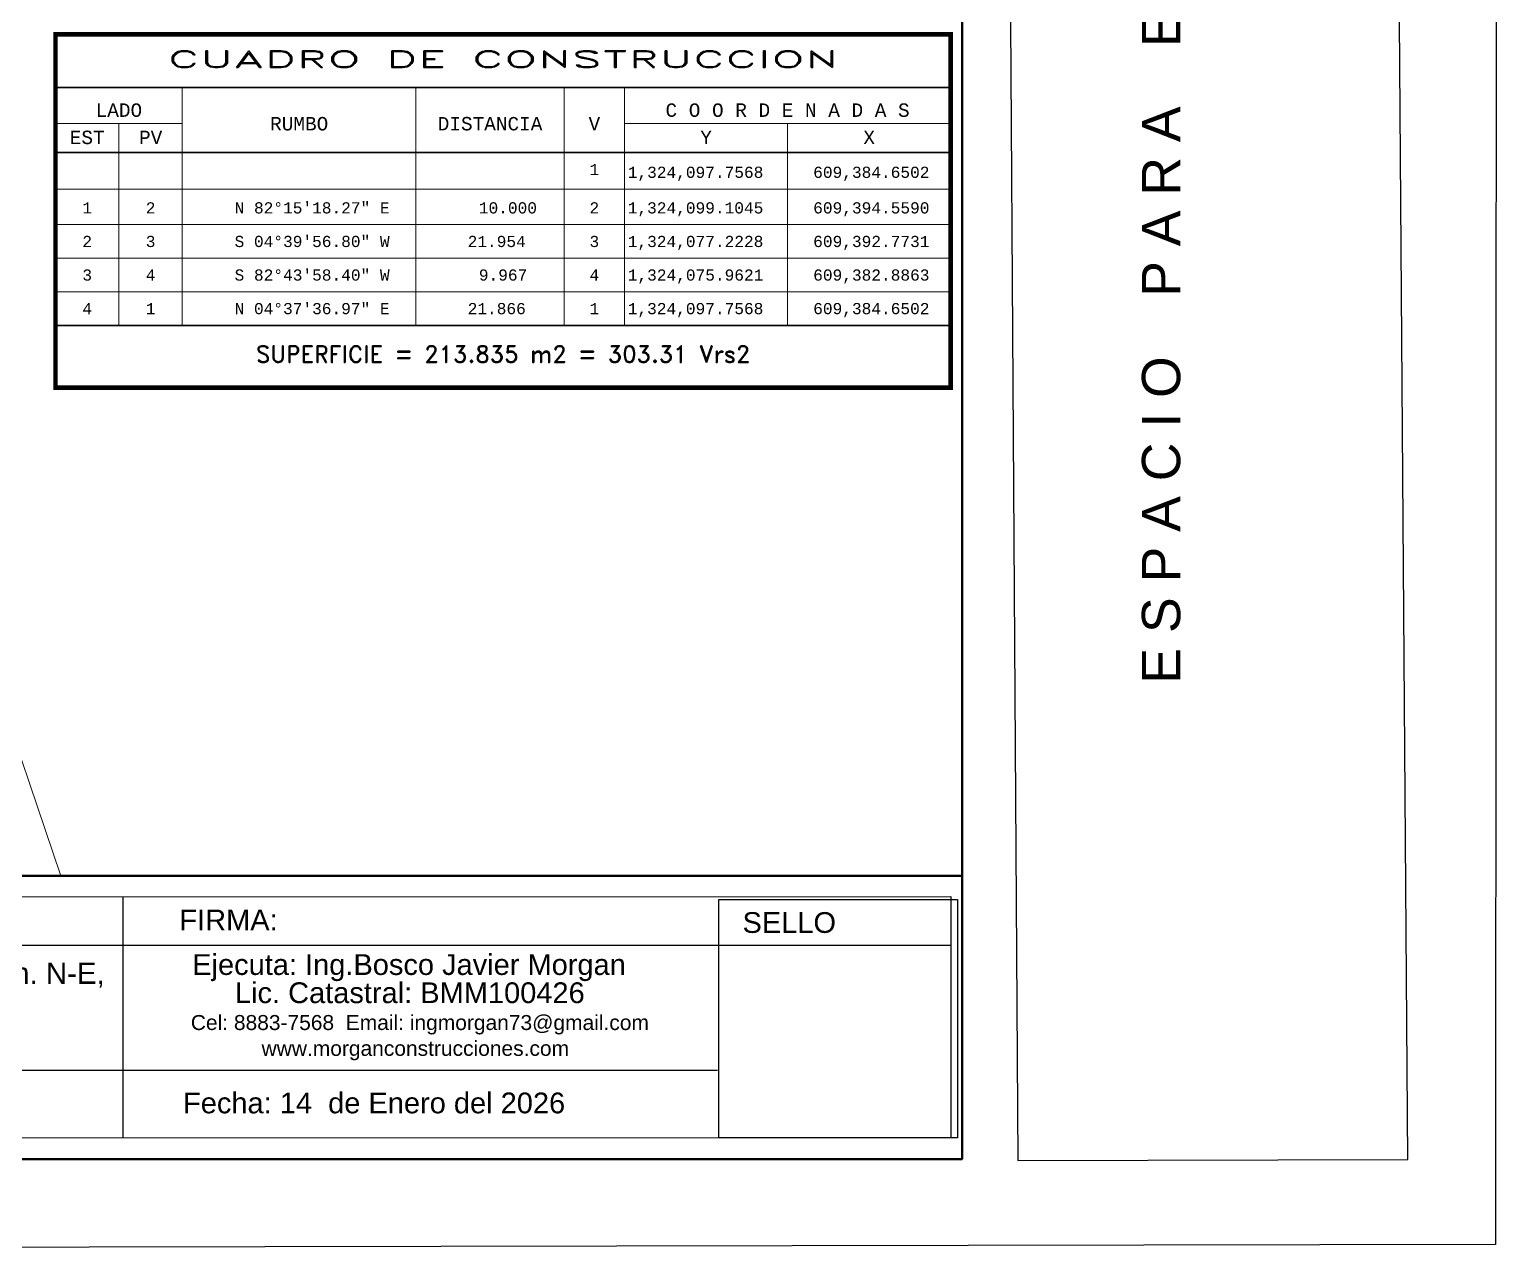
# Paper-space layout 'LAMINA DE TRABAJO' of a CAD drawing. Header units: millimetres. Extents: x 614351 to 615345, y 1320431 to 1320883.
# Drawn here: x 614837.1 to 614990.2, y 1320431.2 to 1320558.7 of the extents above; entities that cross this region are included whole.
import ezdxf
from ezdxf.enums import TextEntityAlignment as Align

# ---------------------------------------------------------------- set-up
doc = ezdxf.new("R2010")
doc.units = ezdxf.units.MM
for name, color, linetype in [('2', 7, 'Continuous'), ('CVL_CUADCON', 1, 'Continuous'), ('CVL_CUADCON_LIN', 8, 'Continuous'), ('CVL_CUADCON_TIT', 1, 'Continuous'), ('CVL_CUADCON_TX', 2, 'Continuous')]:
    doc.layers.add(name, color=color, linetype=linetype)
doc.styles.add('HECTOR LOPEZ', font='arial.ttf')
doc.styles.add('HUECA1', font='HUECA1.shx')
doc.styles.add('MONOTXT4', font='Monotxt4.shx')
doc.styles.add('Style-ENGINEERING', font='ENGINEERING.shx')

psp = doc.layouts.new('LAMINA DE TRABAJO')

# ---------------------------------------------------------------- linework, layer by layer
for p, q in [((614846.832, 1320468.176), (614846.832, 1320443.01)), ((614670.746, 1320463.142), (614841.895, 1320463.142)), ((614841.895, 1320463.142), (614933.245, 1320463.142))]:
    psp.add_line(p, q)
at = {"color": 4}
psp.add_lwpolyline([(614659.974, 1320648.797), (614990.192, 1320649.456), (614990.061, 1320431.906), (614659.842, 1320431.247)], close=True, dxfattribs=at)
at = {"color": 7, "lineweight": 50}
psp.add_lwpolyline([(614668.532, 1320640.692), (614934.41, 1320640.692), (614934.41, 1320440.81), (614668.532, 1320440.81)], close=True, dxfattribs=at)
at = {"color": 7}
psp.add_lwpolyline([(614940.239, 1320440.662), (614980.93, 1320440.75), (614979.447, 1320640.567), (614938.947, 1320640.567), (614940.239, 1320440.662)], dxfattribs=at)
at = {"lineweight": 50}
psp.add_lwpolyline([(614934.41, 1320440.81), (614668.532, 1320440.81), (614668.532, 1320470.375), (614934.41, 1320470.375)], close=True, dxfattribs=at)
psp.add_lwpolyline([(614933.245, 1320443.026), (614670.746, 1320442.986), (614670.746, 1320468.151), (614933.245, 1320468.192)], close=True)
at = {"color": 7, "lineweight": 30, "elevation": 0.007}
psp.add_lwpolyline([(614909.041, 1320467.893), (614933.929, 1320467.893), (614933.929, 1320443.037), (614909.041, 1320443.037)], close=True, dxfattribs=at)
at = {"layer": '2', "color": 1, "linetype": 'Continuous', "lineweight": 15}
psp.add_line((614827.387, 1320508.675), (614840.35, 1320470.375), dxfattribs=at)
at = {"layer": '2'}
psp.add_line((614754.959, 1320450.079), (614908.877, 1320450.096), dxfattribs=at)
at = {"layer": 'CVL_CUADCON', "color": 7, "linetype": 'Continuous', "lineweight": 0, "const_width": 0.467, "flags": 128}
psp.add_lwpolyline([(614839.808, 1320558.173), (614933.222, 1320558.173), (614933.222, 1320521.3), (614839.808, 1320521.3)], close=True, dxfattribs=at)
at = {"layer": 'CVL_CUADCON', "color": 7, "linetype": 'Continuous', "lineweight": 0, "const_width": 0.175, "flags": 128}
for points in [[(614839.808, 1320552.626), (614933.222, 1320552.626)], [(614839.808, 1320545.83), (614933.222, 1320545.83)], [(614839.808, 1320527.803), (614933.222, 1320527.803)]]:
    psp.add_lwpolyline(points, dxfattribs=at)
at = {"layer": 'CVL_CUADCON_LIN', "color": 7, "linetype": 'Continuous', "lineweight": 0}
for p, q in [((614853.041, 1320552.626), (614853.041, 1320527.803)), ((614877.42, 1320552.626), (614877.42, 1320527.803)), ((614892.889, 1320552.626), (614892.889, 1320527.803)), ((614899.18, 1320552.626), (614899.18, 1320527.803)), ((614839.808, 1320548.855), (614853.041, 1320548.855)), ((614846.42, 1320548.855), (614846.42, 1320527.803)), ((614899.18, 1320548.855), (614933.222, 1320548.855)), ((614916.201, 1320548.855), (614916.201, 1320527.803)), ((614839.808, 1320542.028), (614933.222, 1320542.028)), ((614839.808, 1320538.316), (614933.222, 1320538.316)), ((614839.808, 1320534.811), (614933.222, 1320534.811)), ((614839.808, 1320531.307), (614933.222, 1320531.307)), ((614839.808, 1320527.803), (614933.222, 1320527.803))]:
    psp.add_line(p, q, dxfattribs=at)

# ---------------------------------------------------------------- texts
at = {"color": 7, "lineweight": 50, "style": 'HECTOR LOPEZ'}
psp.add_text(' Cmca El Capulin # 1 del Centro de salud 855 m. N-E, ', height=2.2, dxfattribs=at).set_placement((614771.329, 1320459.091))
at = {"color": 7, "lineweight": 50, "insert": (614953.173, 1320466.281, -17.65), "char_height": 4, "width": 130.54939, "attachment_point": 1, "rotation": 90, "style": 'Style-ENGINEERING'}
psp.add_mtext('\\pxi6.03512,t14.22096;{\\fArial|b0|i0|c0|p34;E S P A C I O    P A R A    E S Q U E L A}', dxfattribs=at)
at = {"width": 84.89735, "attachment_point": 1, "style": 'Style-ENGINEERING'}
for s, insert, char_height in [('\\pxql;{\\fArial|b0|i0|c0|p34;FIRMA:}', (614852.734, 1320466.839, 0.007), 2.16652), ('\\pxql;{\\fArial|b0|i0|c0|p34;SELLO}', (614911.498, 1320466.573, 0.007), 2.16652), ('{\\fArial|b0|i0|c0|p34;Ejecuta: Ing.Bosco Javier Morgan}', (614854.073, 1320462.184), 2.16652), ('{\\fArial|b0|i0|c0|p34;Lic. Catastral: BMM100426}', (614858.532, 1320459.246), 2.16652), ('{\\fArial|b0|i0|c0|p34;www.morganconstrucciones.com}', (614861.31, 1320453.143), 1.56559), ('{\\fArial|b0|i0|c0|p34;Fecha: 14  de Enero del 2026}', (614853.116, 1320447.744, 0.007), 2.16652)]:
    psp.add_mtext(s, dxfattribs=dict(at, insert=insert, char_height=char_height))
at = {"color": 1, "insert": (614853.926, 1320455.835), "char_height": 1.56559, "width": 84.89735, "attachment_point": 1, "style": 'Style-ENGINEERING'}
psp.add_mtext('{\\fArial|b0|i0|c0|p34;Cel: 8883-7568  Email: ingmorgan73@gmail.com}', dxfattribs=at)
at = {"layer": 'CVL_CUADCON_TIT', "color": 7, "lineweight": 0, "style": 'HUECA1', "width": 1.758658}
psp.add_text('CUADRO DE CONSTRUCCION', height=1.75209, dxfattribs=at).set_placement((614851.489, 1320554.704), (614921.541, 1320554.704), align=Align.FIT)
at = {"layer": 'CVL_CUADCON_TIT', "color": 7, "lineweight": 0, "style": 'MONOTXT4'}
for s, height, p in [('LADO', 1.4017, (614846.42, 1320549.566)), ('C O O R D E N A D A S', 1.40167, (614916.2, 1320549.566)), ('EST', 1.4017, (614843.114, 1320546.721)), ('PV', 1.4017, (614849.737, 1320546.721)), ('Y', 1.402, (614907.696, 1320546.721)), ('X', 1.402, (614924.715, 1320546.721))]:
    psp.add_text(s, height=height, dxfattribs=at).set_placement(p, align=Align.CENTER)
at = {"layer": 'CVL_CUADCON_TIT', "color": 7, "lineweight": 0}
for s, height, style, p in [('RUMBO', 1.4017, 'MONOTXT4', (614865.237, 1320548.852)), ('DISTANCIA', 1.4017, 'MONOTXT4', (614885.153, 1320548.852)), ('V', 1.402, 'MONOTXT4', (614896.039, 1320548.852)), ('SUPERFICIE = 213.835 m2 = 303.31 Vrs2', 1.75209, 'HUECA1', (614886.515, 1320524.805))]:
    psp.add_text(s, height=height, dxfattribs=dict(at, style=style)).set_placement(p, align=Align.MIDDLE)
at = {"layer": 'CVL_CUADCON_TX', "color": 7, "lineweight": 0, "style": 'MONOTXT4'}
for s, p in [('1', (614896.034, 1320543.488)), ('1', (614843.114, 1320539.484)), ('2', (614849.73, 1320539.484)), ('2', (614896.034, 1320539.484)), ('2', (614843.114, 1320535.979)), ('3', (614849.73, 1320535.979)), ('3', (614896.034, 1320535.979)), ('3', (614843.114, 1320532.475)), ('4', (614849.73, 1320532.475)), ('4', (614896.034, 1320532.475)), ('4', (614843.114, 1320528.971)), ('1', (614849.73, 1320528.971)), ('1', (614896.034, 1320528.971))]:
    psp.add_text(s, height=1.168, dxfattribs=at).set_placement(p, align=Align.CENTER)
for s, height, p in [('1,324,097.7568', 1.16806, (614899.52, 1320543.196)), ('609,384.6502', 1.16806, (614918.874, 1320543.196)), ('N 82%%d15\'18.27" E', 1.16806, (614858.497, 1320539.484)), ('10.000', 1.1681, (614883.984, 1320539.484)), ('1,324,099.1045', 1.16806, (614899.52, 1320539.484)), ('609,394.5590', 1.16806, (614918.874, 1320539.484)), ('S 04%%d39\'56.80" W', 1.16806, (614858.497, 1320535.979)), ('21.954', 1.1681, (614882.816, 1320535.979)), ('1,324,077.2228', 1.16806, (614899.52, 1320535.979)), ('609,392.7731', 1.16806, (614918.874, 1320535.979)), ('S 82%%d43\'58.40" W', 1.16806, (614858.497, 1320532.475)), ('9.967', 1.1681, (614883.984, 1320532.475)), ('1,324,075.9621', 1.16806, (614899.52, 1320532.475)), ('609,382.8863', 1.16806, (614918.874, 1320532.475)), ('N 04%%d37\'36.97" E', 1.16806, (614858.497, 1320528.971)), ('21.866', 1.1681, (614882.816, 1320528.971)), ('1,324,097.7568', 1.16806, (614899.52, 1320528.971)), ('609,384.6502', 1.16806, (614918.874, 1320528.971))]:
    psp.add_text(s, height=height, dxfattribs=at).set_placement(p)

doc.saveas('drawing.dxf')
